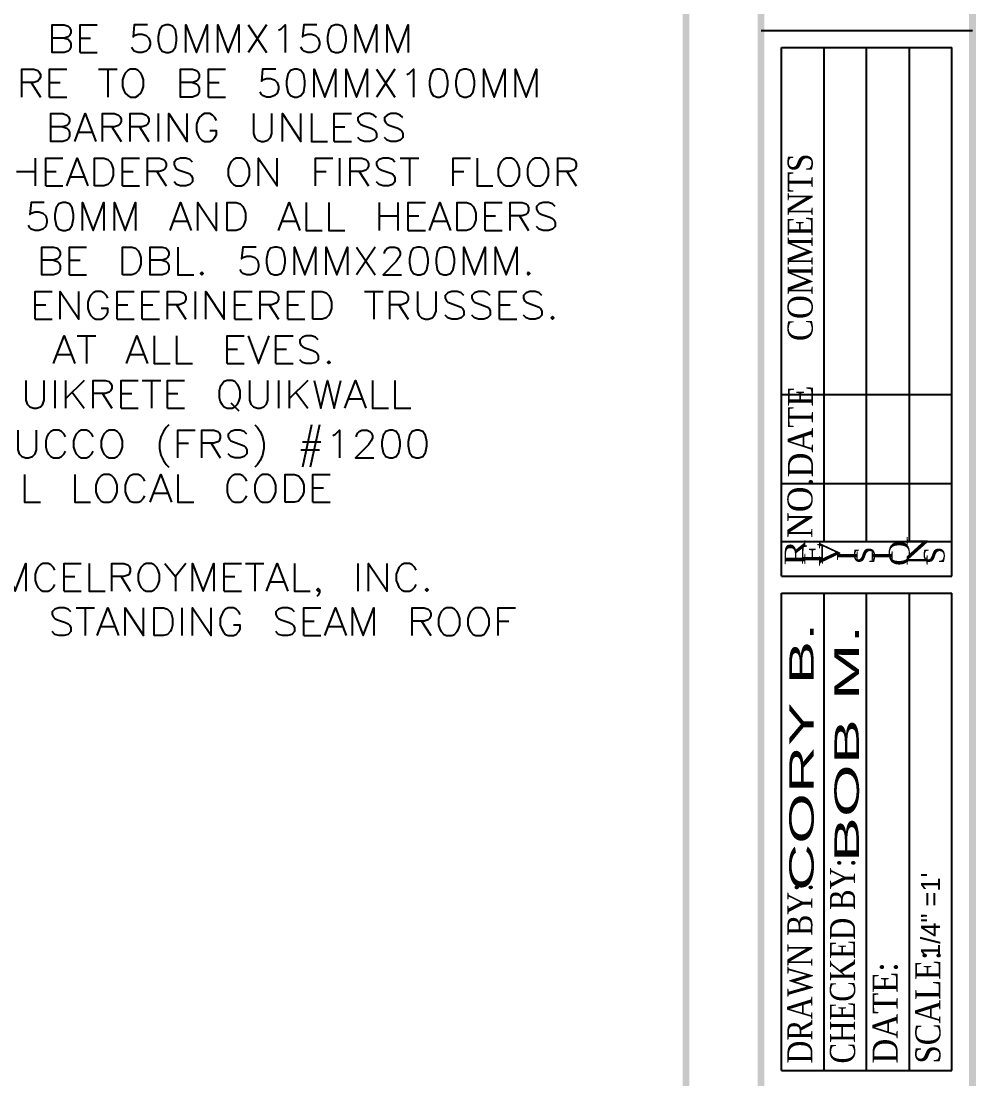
# Paper-space layout 'ISO A1' of a CAD drawing. Extents: x 0 to 817, y 0 to 553.
# Drawn here: x 644.8 to 816.6, y 186.2 to 376.6 of the extents above; entities that cross this region are included whole.
import ezdxf
from ezdxf.xclip import XClip

# ---------------------------------------------------------------- set-up
doc = ezdxf.new("R2010")
doc.units = 0
doc.header["$XCLIPFRAME"] = 0
doc.layers.add('BRDTITLE', color=7, linetype='Continuous')
doc.layers.add('Text', color=7, linetype='Continuous')
doc.styles.add('style1', font='', dxfattribs={"height": 0.238753})
doc.styles.add('style2', font='', dxfattribs={"height": 0.182502})
doc.styles.add('style4', font='', dxfattribs={"height": 3.730705})
doc.styles.get('style1').set_extended_font_data('CityBlueprint0000')
doc.styles.get('style2').set_extended_font_data('CityBlueprint0000')
doc.styles.get('style4').set_extended_font_data('Times New Roman')

# ---------------------------------------------------------------- blocks, each defined once
blk = doc.blocks.new('Viewport6')
at = {"linetype": 'Continuous', "lineweight": 25, "true_color": 0x000000}
for points in [[(763.84, 0), (763.84, 552), (765.06, 552), (765.06, 0)], [(777.34, 0), (777.34, 552), (778.57, 552), (778.57, 0)], [(816.61, 552), (816.61, 0), (815.38, 0), (815.38, 552)]]:
    blk.add_hatch(color=18, dxfattribs=at).paths.add_polyline_path(points)
at = {"color": 18, "linetype": 'Continuous', "lineweight": 25, "true_color": 0x000000}
for p, q in [((777.96, 374.94), (815.99, 374.94)), ((781.62, 276.72), (781.62, 371.87)), ((781.62, 371.87), (812.31, 371.87)), ((789.3, 282.92), (789.3, 371.87)), ((796.96, 282.92), (796.96, 371.87)), ((804.65, 282.92), (804.65, 371.87)), ((812.31, 276.72), (812.31, 371.87)), ((781.62, 309.42), (812.31, 309.42)), ((781.62, 293.36), (812.31, 293.36)), ((781.62, 282.92), (812.31, 282.92)), ((781.62, 276.72), (812.31, 276.72)), ((781.62, 187.75), (781.62, 273.65)), ((781.62, 273.65), (812.31, 273.65)), ((789.3, 187.75), (789.3, 273.65)), ((796.96, 187.75), (796.96, 273.65)), ((804.65, 187.75), (804.65, 273.65)), ((812.31, 187.75), (812.31, 273.65)), ((781.62, 187.75), (812.31, 187.75))]:
    blk.add_line(p, q, dxfattribs=at)
at = {"layer": 'Text', "color": 18, "linetype": 'Continuous', "lineweight": 25, "true_color": 0x000000}
for p, q in [((685.67, 375.93), (689.01, 370.93)), ((689.01, 375.93), (685.67, 370.93)), ((655.44, 373.56), (657.34, 373.56)), ((655.44, 370.93), (658.53, 370.93)), ((658.76, 367.95), (662.11, 367.95)), ((660.44, 367.95), (660.44, 362.93)), ((708.78, 367.95), (712.1, 362.93)), ((712.1, 367.95), (708.78, 362.93)), ((646.63, 365.56), (648.31, 362.93)), ((649.96, 365.56), (651.86, 365.56)), ((678.53, 365.56), (680.44, 365.56)), ((649.96, 362.93), (653.05, 362.93)), ((678.53, 362.93), (681.62, 362.93)), ((669.49, 359.95), (669.49, 354.93)), ((655.21, 356.6), (657.58, 356.6)), ((661.16, 357.56), (662.83, 354.93)), ((666.15, 357.56), (667.82, 354.93)), ((701.16, 357.56), (703.07, 357.56)), ((701.16, 354.93), (704.25, 354.93)), ((647.35, 351.95), (647.35, 346.93)), ((702.11, 351.95), (702.11, 346.93)), ((713.06, 351.95), (716.4, 351.95)), ((714.73, 351.95), (714.73, 346.93)), ((644.01, 349.56), (647.35, 349.56)), ((649.26, 349.56), (651.14, 349.56)), ((653.77, 348.6), (656.16, 348.6)), ((663.06, 349.56), (664.97, 349.56)), ((669.24, 349.56), (670.91, 346.93)), ((697.82, 349.56), (699.72, 349.56)), ((705.67, 349.56), (707.34, 346.93)), ((722.58, 349.56), (724.49, 349.56)), ((743.05, 349.56), (744.72, 346.93)), ((649.26, 346.93), (652.35, 346.93)), ((663.06, 346.93), (666.15, 346.93)), ((709.25, 343.95), (709.25, 338.93)), ((712.59, 343.95), (712.59, 338.93)), ((709.25, 341.55), (712.59, 341.55)), ((714.5, 341.55), (716.4, 341.55)), ((728.3, 341.55), (730.2, 341.55)), ((734.48, 341.55), (736.15, 338.93)), ((672.35, 340.6), (674.72, 340.6)), ((691.87, 340.6), (694.24, 340.6)), ((714.5, 338.93), (717.59, 338.93)), ((719, 340.6), (721.4, 340.6)), ((728.3, 338.93), (731.39, 338.93)), ((705.2, 335.94), (708.53, 330.95)), ((708.53, 335.94), (705.2, 330.95)), ((653.53, 333.55), (655.44, 333.55)), ((653.53, 330.95), (656.63, 330.95)), ((676.16, 327.94), (676.16, 322.95)), ((706.62, 327.94), (709.97, 327.94)), ((708.29, 327.94), (708.29, 322.95)), ((647.35, 325.55), (649.26, 325.55)), ((662.11, 325.55), (664.01, 325.55)), ((666.64, 325.55), (668.54, 325.55)), ((672.82, 325.55), (674.49, 322.95)), ((683.3, 325.55), (685.2, 325.55)), ((689.48, 325.55), (691.15, 322.95)), ((692.82, 325.55), (694.73, 325.55)), ((712.82, 325.55), (714.5, 322.95)), ((730.92, 325.55), (732.83, 325.55)), ((647.35, 322.95), (650.44, 322.95)), ((662.11, 322.95), (665.2, 322.95)), ((666.64, 322.95), (669.73, 322.95)), ((683.3, 322.95), (686.39, 322.95)), ((692.82, 322.95), (695.91, 322.95)), ((730.92, 322.95), (734.01, 322.95)), ((654.95, 319.94), (658.3, 319.94)), ((656.63, 319.94), (656.63, 314.95)), ((651.4, 316.6), (653.77, 316.6)), ((664.48, 316.6), (666.87, 316.6)), ((681.88, 317.55), (683.76, 317.55)), ((690.68, 317.55), (692.59, 317.55)), ((681.88, 314.95), (684.97, 314.95)), ((690.68, 314.95), (693.77, 314.95)), ((650.91, 311.94), (650.91, 306.95)), ((652.82, 311.94), (652.82, 306.95)), ((656.16, 311.94), (652.82, 308.6)), ((666.64, 311.94), (669.96, 311.94)), ((668.29, 311.94), (668.29, 306.95)), ((691.15, 311.94), (691.15, 306.95)), ((693.05, 311.94), (693.05, 306.95)), ((696.4, 311.94), (693.05, 308.6)), ((654, 309.8), (656.16, 306.95)), ((659.48, 309.55), (661.16, 306.95)), ((662.83, 309.55), (664.73, 309.55)), ((671.15, 309.55), (673.05, 309.55)), ((694.24, 309.8), (696.4, 306.95)), ((703.76, 308.6), (706.16, 308.6)), ((662.83, 306.95), (665.92, 306.95)), ((671.15, 306.95), (674.26, 306.95)), ((682.58, 307.9), (684.02, 306.46)), ((697.1, 303.94), (695.45, 296.32)), ((698.54, 303.94), (696.86, 296.32)), ((695.45, 300.85), (698.77, 300.85)), ((673.05, 300.62), (674.96, 300.62)), ((679.02, 300.62), (680.67, 297.99)), ((695.19, 299.41), (698.54, 299.41)), ((668.78, 291.66), (671.15, 291.66)), ((697.35, 292.62), (699.26, 292.62)), ((697.35, 289.99), (700.44, 289.99)), ((674.49, 278.98), (672.59, 276.61)), ((685.2, 278.98), (688.52, 278.98)), ((686.87, 278.98), (686.87, 273.99)), ((705.44, 278.98), (705.44, 273.99)), ((652.58, 276.61), (654.49, 276.61)), ((662.83, 276.61), (664.48, 273.99)), ((681.39, 276.61), (683.3, 276.61)), ((689.73, 275.66), (692.1, 275.66)), ((652.58, 273.99), (655.67, 273.99)), ((681.39, 273.99), (684.48, 273.99)), ((654.72, 270.98), (658.06, 270.98)), ((656.39, 270.98), (656.39, 265.99)), ((673.77, 270.98), (673.77, 265.99)), ((695.68, 268.61), (697.58, 268.61)), ((716.87, 268.61), (718.54, 265.99)), ((730.67, 268.61), (732.57, 268.61)), ((659.25, 267.66), (661.62, 267.66)), ((700.21, 267.66), (702.58, 267.66)), ((695.68, 265.99), (698.77, 265.99))]:
    blk.add_line(p, q, dxfattribs=at)
for points in [[(652.58, 373.56), (653.3, 373.33), (653.53, 373.07), (653.77, 372.61), (653.77, 371.89), (653.53, 371.42), (653.3, 371.19), (652.58, 370.93), (650.44, 370.93), (650.44, 375.93), (652.58, 375.93), (653.3, 375.7), (653.53, 375.46), (653.77, 374.98), (653.77, 374.51), (653.53, 374.02), (653.3, 373.79), (652.58, 373.56), (650.44, 373.56)], [(655.44, 370.93), (655.44, 375.93), (658.53, 375.93)], [(667.59, 375.93), (665.2, 375.93), (664.97, 373.79), (665.2, 374.02), (665.92, 374.28), (666.64, 374.28), (667.34, 374.02), (667.82, 373.56), (668.06, 372.84), (668.06, 372.37), (667.82, 371.65), (667.34, 371.19), (666.64, 370.93), (665.92, 370.93), (665.2, 371.19), (664.97, 371.42), (664.73, 371.89)], [(670.91, 375.93), (670.19, 375.7), (669.73, 374.98), (669.49, 373.79), (669.49, 373.07), (669.73, 371.89), (670.19, 371.19), (670.91, 370.93), (671.4, 370.93), (672.1, 371.19), (672.59, 371.89), (672.82, 373.07), (672.82, 373.79), (672.59, 374.98), (672.1, 375.7), (671.4, 375.93), (670.91, 375.93)], [(674.49, 370.93), (674.49, 375.93), (676.4, 370.93), (678.3, 375.93), (678.3, 370.93)], [(680.21, 370.93), (680.21, 375.93), (682.11, 370.93), (684.02, 375.93), (684.02, 370.93)], [(691.15, 374.98), (691.64, 375.23), (692.33, 375.93), (692.33, 370.93)], [(698.05, 375.93), (695.68, 375.93), (695.45, 373.79), (695.68, 374.02), (696.4, 374.28), (697.1, 374.28), (697.82, 374.02), (698.3, 373.56), (698.54, 372.84), (698.54, 372.37), (698.3, 371.65), (697.82, 371.19), (697.1, 370.93), (696.4, 370.93), (695.68, 371.19), (695.45, 371.42), (695.19, 371.89)], [(701.39, 375.93), (700.67, 375.7), (700.21, 374.98), (699.95, 373.79), (699.95, 373.07), (700.21, 371.89), (700.67, 371.19), (701.39, 370.93), (701.86, 370.93), (702.58, 371.19), (703.07, 371.89), (703.3, 373.07), (703.3, 373.79), (703.07, 374.98), (702.58, 375.7), (701.86, 375.93), (701.39, 375.93)], [(704.97, 370.93), (704.97, 375.93), (706.88, 370.93), (708.78, 375.93), (708.78, 370.93)], [(710.69, 370.93), (710.69, 375.93), (712.59, 370.93), (714.5, 375.93), (714.5, 370.93)], [(644.96, 362.93), (644.96, 367.95), (647.1, 367.95), (647.82, 367.7), (648.05, 367.46), (648.31, 367), (648.31, 366.51), (648.05, 366.04), (647.82, 365.79), (647.1, 365.56), (644.96, 365.56)], [(649.96, 362.93), (649.96, 367.95), (653.05, 367.95)], [(664.48, 367.95), (664.01, 367.7), (663.53, 367.23), (663.29, 366.74), (663.06, 366.04), (663.06, 364.84), (663.29, 364.14), (663.53, 363.65), (664.01, 363.19), (664.48, 362.93), (665.43, 362.93), (665.92, 363.19), (666.38, 363.65), (666.64, 364.14), (666.87, 364.84), (666.87, 366.04), (666.64, 366.74), (666.38, 367.23), (665.92, 367.7), (665.43, 367.95), (664.48, 367.95)], [(675.68, 365.56), (676.4, 365.33), (676.63, 365.09), (676.86, 364.61), (676.86, 363.89), (676.63, 363.42), (676.4, 363.19), (675.68, 362.93), (673.54, 362.93), (673.54, 367.95), (675.68, 367.95), (676.4, 367.7), (676.63, 367.46), (676.86, 367), (676.86, 366.51), (676.63, 366.04), (676.4, 365.79), (675.68, 365.56), (673.54, 365.56)], [(678.53, 362.93), (678.53, 367.95), (681.62, 367.95)], [(690.68, 367.95), (688.29, 367.95), (688.06, 365.79), (688.29, 366.04), (689.01, 366.28), (689.73, 366.28), (690.43, 366.04), (690.92, 365.56), (691.15, 364.84), (691.15, 364.37), (690.92, 363.65), (690.43, 363.19), (689.73, 362.93), (689.01, 362.93), (688.29, 363.19), (688.06, 363.42), (687.83, 363.89)], [(694.01, 367.95), (693.29, 367.7), (692.82, 367), (692.59, 365.79), (692.59, 365.09), (692.82, 363.89), (693.29, 363.19), (694.01, 362.93), (694.49, 362.93), (695.19, 363.19), (695.68, 363.89), (695.91, 365.09), (695.91, 365.79), (695.68, 367), (695.19, 367.7), (694.49, 367.95), (694.01, 367.95)], [(697.58, 362.93), (697.58, 367.95), (699.49, 362.93), (701.39, 367.95), (701.39, 362.93)], [(703.3, 362.93), (703.3, 367.95), (705.2, 362.93), (707.11, 367.95), (707.11, 362.93)], [(714.24, 367), (714.73, 367.23), (715.45, 367.95), (715.45, 362.93)], [(719.72, 367.95), (719, 367.7), (718.54, 367), (718.29, 365.79), (718.29, 365.09), (718.54, 363.89), (719, 363.19), (719.72, 362.93), (720.19, 362.93), (720.91, 363.19), (721.4, 363.89), (721.63, 365.09), (721.63, 365.79), (721.4, 367), (720.91, 367.7), (720.19, 367.95), (719.72, 367.95)], [(724.49, 367.95), (723.77, 367.7), (723.3, 367), (723.05, 365.79), (723.05, 365.09), (723.3, 363.89), (723.77, 363.19), (724.49, 362.93), (724.95, 362.93), (725.67, 363.19), (726.16, 363.89), (726.39, 365.09), (726.39, 365.79), (726.16, 367), (725.67, 367.7), (724.95, 367.95), (724.49, 367.95)], [(728.06, 362.93), (728.06, 367.95), (729.97, 362.93), (731.87, 367.95), (731.87, 362.93)], [(733.78, 362.93), (733.78, 367.95), (735.68, 362.93), (737.59, 367.95), (737.59, 362.93)], [(652.35, 357.56), (653.05, 357.32), (653.3, 357.09), (653.53, 356.6), (653.53, 355.88), (653.3, 355.42), (653.05, 355.19), (652.35, 354.93), (650.19, 354.93), (650.19, 359.95), (652.35, 359.95), (653.05, 359.69), (653.3, 359.46), (653.53, 359), (653.53, 358.51), (653.3, 358.04), (653.05, 357.79), (652.35, 357.56), (650.19, 357.56)], [(654.49, 354.93), (656.39, 359.95), (658.3, 354.93)], [(659.48, 354.93), (659.48, 359.95), (661.62, 359.95), (662.34, 359.69), (662.57, 359.46), (662.83, 359), (662.83, 358.51), (662.57, 358.04), (662.34, 357.79), (661.62, 357.56), (659.48, 357.56)], [(664.48, 354.93), (664.48, 359.95), (666.64, 359.95), (667.34, 359.69), (667.59, 359.46), (667.82, 359), (667.82, 358.51), (667.59, 358.04), (667.34, 357.79), (666.64, 357.56), (664.48, 357.56)], [(671.4, 354.93), (671.4, 359.95), (674.72, 354.93), (674.72, 359.95)], [(679.97, 358.74), (679.72, 359.23), (679.25, 359.69), (678.77, 359.95), (677.81, 359.95), (677.35, 359.69), (676.86, 359.23), (676.63, 358.74), (676.4, 358.04), (676.4, 356.84), (676.63, 356.14), (676.86, 355.65), (677.35, 355.19), (677.81, 354.93), (678.77, 354.93), (679.25, 355.19), (679.72, 355.65), (679.97, 356.14), (679.97, 356.84), (678.77, 356.84)], [(686.62, 359.95), (686.62, 356.37), (686.87, 355.65), (687.34, 355.19), (688.06, 354.93), (688.52, 354.93), (689.24, 355.19), (689.73, 355.65), (689.96, 356.37), (689.96, 359.95)], [(691.87, 354.93), (691.87, 359.95), (695.19, 354.93), (695.19, 359.95)], [(697.1, 359.95), (697.1, 354.93), (699.95, 354.93)], [(701.16, 354.93), (701.16, 359.95), (704.25, 359.95)], [(708.78, 359.23), (708.29, 359.69), (707.57, 359.95), (706.62, 359.95), (705.92, 359.69), (705.44, 359.23), (705.44, 358.74), (705.67, 358.28), (705.92, 358.04), (706.39, 357.79), (707.83, 357.32), (708.29, 357.09), (708.53, 356.84), (708.78, 356.37), (708.78, 355.65), (708.29, 355.19), (707.57, 354.93), (706.62, 354.93), (705.92, 355.19), (705.44, 355.65)], [(713.54, 359.23), (713.06, 359.69), (712.34, 359.95), (711.38, 359.95), (710.69, 359.69), (710.2, 359.23), (710.2, 358.74), (710.43, 358.28), (710.69, 358.04), (711.15, 357.79), (712.59, 357.32), (713.06, 357.09), (713.29, 356.84), (713.54, 356.37), (713.54, 355.65), (713.06, 355.19), (712.34, 354.93), (711.38, 354.93), (710.69, 355.19), (710.2, 355.65)], [(649.26, 346.93), (649.26, 351.95), (652.35, 351.95)], [(653.05, 346.93), (654.95, 351.95), (656.86, 346.93)], [(658.06, 346.93), (658.06, 351.95), (659.72, 351.95), (660.44, 351.69), (660.92, 351.23), (661.16, 350.74), (661.39, 350.04), (661.39, 348.84), (661.16, 348.14), (660.92, 347.65), (660.44, 347.18), (659.72, 346.93), (658.06, 346.93)], [(663.06, 346.93), (663.06, 351.95), (666.15, 351.95)], [(667.59, 346.93), (667.59, 351.95), (669.73, 351.95), (670.45, 351.69), (670.68, 351.46), (670.91, 350.99), (670.91, 350.51), (670.68, 350.04), (670.45, 349.79), (669.73, 349.56), (667.59, 349.56)], [(675.68, 351.23), (675.21, 351.69), (674.49, 351.95), (673.54, 351.95), (672.82, 351.69), (672.35, 351.23), (672.35, 350.74), (672.59, 350.28), (672.82, 350.04), (673.3, 349.79), (674.72, 349.32), (675.21, 349.09), (675.44, 348.84), (675.68, 348.37), (675.68, 347.65), (675.21, 347.18), (674.49, 346.93), (673.54, 346.93), (672.82, 347.18), (672.35, 347.65)], [(683.53, 351.95), (683.06, 351.69), (682.58, 351.23), (682.34, 350.74), (682.11, 350.04), (682.11, 348.84), (682.34, 348.14), (682.58, 347.65), (683.06, 347.18), (683.53, 346.93), (684.48, 346.93), (684.97, 347.18), (685.43, 347.65), (685.67, 348.14), (685.92, 348.84), (685.92, 350.04), (685.67, 350.74), (685.43, 351.23), (684.97, 351.69), (684.48, 351.95), (683.53, 351.95)], [(687.57, 346.93), (687.57, 351.95), (690.92, 346.93), (690.92, 351.95)], [(697.82, 346.93), (697.82, 351.95), (700.91, 351.95)], [(704.02, 346.93), (704.02, 351.95), (706.16, 351.95), (706.88, 351.69), (707.11, 351.46), (707.34, 350.99), (707.34, 350.51), (707.11, 350.04), (706.88, 349.79), (706.16, 349.56), (704.02, 349.56)], [(712.1, 351.23), (711.64, 351.69), (710.92, 351.95), (709.97, 351.95), (709.25, 351.69), (708.78, 351.23), (708.78, 350.74), (709.01, 350.28), (709.25, 350.04), (709.73, 349.79), (711.15, 349.32), (711.64, 349.09), (711.87, 348.84), (712.1, 348.37), (712.1, 347.65), (711.64, 347.18), (710.92, 346.93), (709.97, 346.93), (709.25, 347.18), (708.78, 347.65)], [(722.58, 346.93), (722.58, 351.95), (725.67, 351.95)], [(726.86, 351.95), (726.86, 346.93), (729.72, 346.93)], [(732.11, 351.95), (731.62, 351.69), (731.15, 351.23), (730.92, 350.74), (730.67, 350.04), (730.67, 348.84), (730.92, 348.14), (731.15, 347.65), (731.62, 347.18), (732.11, 346.93), (733.06, 346.93), (733.53, 347.18), (734.01, 347.65), (734.25, 348.14), (734.48, 348.84), (734.48, 350.04), (734.25, 350.74), (734.01, 351.23), (733.53, 351.69), (733.06, 351.95), (732.11, 351.95)], [(737.34, 351.95), (736.87, 351.69), (736.38, 351.23), (736.15, 350.74), (735.92, 350.04), (735.92, 348.84), (736.15, 348.14), (736.38, 347.65), (736.87, 347.18), (737.34, 346.93), (738.29, 346.93), (738.77, 347.18), (739.24, 347.65), (739.49, 348.14), (739.73, 348.84), (739.73, 350.04), (739.49, 350.74), (739.24, 351.23), (738.77, 351.69), (738.29, 351.95), (737.34, 351.95)], [(741.4, 346.93), (741.4, 351.95), (743.54, 351.95), (744.26, 351.69), (744.49, 351.46), (744.72, 350.99), (744.72, 350.51), (744.49, 350.04), (744.26, 349.79), (743.54, 349.56), (741.4, 349.56)], [(649.01, 343.95), (646.63, 343.95), (646.4, 341.79), (646.63, 342.04), (647.35, 342.27), (648.05, 342.27), (648.77, 342.04), (649.26, 341.55), (649.49, 340.83), (649.49, 340.37), (649.26, 339.65), (648.77, 339.18), (648.05, 338.93), (647.35, 338.93), (646.63, 339.18), (646.4, 339.42), (646.15, 339.88)], [(652.35, 343.95), (651.63, 343.69), (651.14, 342.99), (650.91, 341.79), (650.91, 341.09), (651.14, 339.88), (651.63, 339.18), (652.35, 338.93), (652.82, 338.93), (653.53, 339.18), (654, 339.88), (654.25, 341.09), (654.25, 341.79), (654, 342.99), (653.53, 343.69), (652.82, 343.95), (652.35, 343.95)], [(655.91, 338.93), (655.91, 343.95), (657.81, 338.93), (659.72, 343.95), (659.72, 338.93)], [(661.62, 338.93), (661.62, 343.95), (663.53, 338.93), (665.43, 343.95), (665.43, 338.93)], [(671.63, 338.93), (673.54, 343.95), (675.44, 338.93)], [(676.63, 338.93), (676.63, 343.95), (679.97, 338.93), (679.97, 343.95)], [(681.88, 338.93), (681.88, 343.95), (683.53, 343.95), (684.25, 343.69), (684.71, 343.23), (684.97, 342.74), (685.2, 342.04), (685.2, 340.83), (684.97, 340.14), (684.71, 339.65), (684.25, 339.18), (683.53, 338.93), (681.88, 338.93)], [(691.15, 338.93), (693.05, 343.95), (694.96, 338.93)], [(696.14, 343.95), (696.14, 338.93), (699, 338.93)], [(700.21, 343.95), (700.21, 338.93), (703.07, 338.93)], [(714.5, 338.93), (714.5, 343.95), (717.59, 343.95)], [(718.29, 338.93), (720.19, 343.95), (722.1, 338.93)], [(723.3, 338.93), (723.3, 343.95), (724.95, 343.95), (725.67, 343.69), (726.16, 343.23), (726.39, 342.74), (726.62, 342.04), (726.62, 340.83), (726.39, 340.14), (726.16, 339.65), (725.67, 339.18), (724.95, 338.93), (723.3, 338.93)], [(728.3, 338.93), (728.3, 343.95), (731.39, 343.95)], [(732.83, 338.93), (732.83, 343.95), (734.96, 343.95), (735.68, 343.69), (735.92, 343.46), (736.15, 342.99), (736.15, 342.51), (735.92, 342.04), (735.68, 341.79), (734.96, 341.55), (732.83, 341.55)], [(740.91, 343.23), (740.45, 343.69), (739.73, 343.95), (738.77, 343.95), (738.06, 343.69), (737.59, 343.23), (737.59, 342.74), (737.82, 342.27), (738.06, 342.04), (738.54, 341.79), (739.96, 341.32), (740.45, 341.09), (740.68, 340.83), (740.91, 340.37), (740.91, 339.65), (740.45, 339.18), (739.73, 338.93), (738.77, 338.93), (738.06, 339.18), (737.59, 339.65)], [(650.68, 333.55), (651.4, 333.32), (651.63, 333.09), (651.86, 332.6), (651.86, 331.9), (651.63, 331.42), (651.4, 331.18), (650.68, 330.95), (648.54, 330.95), (648.54, 335.94), (650.68, 335.94), (651.4, 335.71), (651.63, 335.46), (651.86, 334.99), (651.86, 334.51), (651.63, 334.04), (651.4, 333.81), (650.68, 333.55), (648.54, 333.55)], [(653.53, 330.95), (653.53, 335.94), (656.63, 335.94)], [(663.06, 330.95), (663.06, 335.94), (664.73, 335.94), (665.43, 335.71), (665.92, 335.23), (666.15, 334.76), (666.38, 334.04), (666.38, 332.85), (666.15, 332.13), (665.92, 331.65), (665.43, 331.18), (664.73, 330.95), (663.06, 330.95)], [(670.19, 333.55), (670.91, 333.32), (671.15, 333.09), (671.4, 332.6), (671.4, 331.9), (671.15, 331.42), (670.91, 331.18), (670.19, 330.95), (668.06, 330.95), (668.06, 335.94), (670.19, 335.94), (670.91, 335.71), (671.15, 335.46), (671.4, 334.99), (671.4, 334.51), (671.15, 334.04), (670.91, 333.81), (670.19, 333.55), (668.06, 333.55)], [(673.05, 335.94), (673.05, 330.95), (675.91, 330.95)], [(687.11, 335.94), (684.71, 335.94), (684.48, 333.81), (684.71, 334.04), (685.43, 334.27), (686.15, 334.27), (686.87, 334.04), (687.34, 333.55), (687.57, 332.85), (687.57, 332.37), (687.34, 331.65), (686.87, 331.18), (686.15, 330.95), (685.43, 330.95), (684.71, 331.18), (684.48, 331.42), (684.25, 331.9)], [(690.43, 335.94), (689.73, 335.71), (689.24, 334.99), (689.01, 333.81), (689.01, 333.09), (689.24, 331.9), (689.73, 331.18), (690.43, 330.95), (690.92, 330.95), (691.64, 331.18), (692.1, 331.9), (692.33, 333.09), (692.33, 333.81), (692.1, 334.99), (691.64, 335.71), (690.92, 335.94), (690.43, 335.94)], [(694.01, 330.95), (694.01, 335.94), (695.91, 330.95), (697.82, 335.94), (697.82, 330.95)], [(699.72, 330.95), (699.72, 335.94), (701.63, 330.95), (703.53, 335.94), (703.53, 330.95)], [(710.2, 334.76), (710.2, 334.99), (710.43, 335.46), (710.69, 335.71), (711.15, 335.94), (712.1, 335.94), (712.59, 335.71), (712.82, 335.46), (713.06, 334.99), (713.06, 334.51), (712.82, 334.04), (712.34, 333.32), (709.97, 330.95), (713.29, 330.95)], [(716.15, 335.94), (715.45, 335.71), (714.96, 334.99), (714.73, 333.81), (714.73, 333.09), (714.96, 331.9), (715.45, 331.18), (716.15, 330.95), (716.63, 330.95), (717.35, 331.18), (717.82, 331.9), (718.05, 333.09), (718.05, 333.81), (717.82, 334.99), (717.35, 335.71), (716.63, 335.94), (716.15, 335.94)], [(720.91, 335.94), (720.19, 335.71), (719.72, 334.99), (719.49, 333.81), (719.49, 333.09), (719.72, 331.9), (720.19, 331.18), (720.91, 330.95), (721.4, 330.95), (722.1, 331.18), (722.58, 331.9), (722.81, 333.09), (722.81, 333.81), (722.58, 334.99), (722.1, 335.71), (721.4, 335.94), (720.91, 335.94)], [(724.49, 330.95), (724.49, 335.94), (726.39, 330.95), (728.3, 335.94), (728.3, 330.95)], [(730.2, 330.95), (730.2, 335.94), (732.11, 330.95), (734.01, 335.94), (734.01, 330.95)], [(677.35, 331.42), (677.12, 331.18), (677.35, 330.95), (677.58, 331.18), (677.35, 331.42)], [(736.15, 331.42), (735.92, 331.18), (736.15, 330.95), (736.38, 331.18), (736.15, 331.42)], [(647.35, 322.95), (647.35, 327.94), (650.44, 327.94)], [(651.86, 322.95), (651.86, 327.94), (655.21, 322.95), (655.21, 327.94)], [(660.44, 326.76), (660.2, 327.22), (659.72, 327.71), (659.25, 327.94), (658.3, 327.94), (657.81, 327.71), (657.34, 327.22), (657.11, 326.76), (656.86, 326.04), (656.86, 324.85), (657.11, 324.13), (657.34, 323.65), (657.81, 323.18), (658.3, 322.95), (659.25, 322.95), (659.72, 323.18), (660.2, 323.65), (660.44, 324.13), (660.44, 324.85), (659.25, 324.85)], [(662.11, 322.95), (662.11, 327.94), (665.2, 327.94)], [(666.64, 322.95), (666.64, 327.94), (669.73, 327.94)], [(671.15, 322.95), (671.15, 327.94), (673.3, 327.94), (674, 327.71), (674.26, 327.46), (674.49, 326.99), (674.49, 326.5), (674.26, 326.04), (674, 325.81), (673.3, 325.55), (671.15, 325.55)], [(678.07, 322.95), (678.07, 327.94), (681.39, 322.95), (681.39, 327.94)], [(683.3, 322.95), (683.3, 327.94), (686.39, 327.94)], [(687.83, 322.95), (687.83, 327.94), (689.96, 327.94), (690.68, 327.71), (690.92, 327.46), (691.15, 326.99), (691.15, 326.5), (690.92, 326.04), (690.68, 325.81), (689.96, 325.55), (687.83, 325.55)], [(692.82, 322.95), (692.82, 327.94), (695.91, 327.94)], [(697.35, 322.95), (697.35, 327.94), (699, 327.94), (699.72, 327.71), (700.21, 327.22), (700.44, 326.76), (700.67, 326.04), (700.67, 324.85), (700.44, 324.13), (700.21, 323.65), (699.72, 323.18), (699, 322.95), (697.35, 322.95)], [(711.15, 322.95), (711.15, 327.94), (713.29, 327.94), (714.01, 327.71), (714.24, 327.46), (714.5, 326.99), (714.5, 326.5), (714.24, 326.04), (714.01, 325.81), (713.29, 325.55), (711.15, 325.55)], [(716.15, 327.94), (716.15, 324.37), (716.4, 323.65), (716.87, 323.18), (717.59, 322.95), (718.05, 322.95), (718.77, 323.18), (719.24, 323.65), (719.49, 324.37), (719.49, 327.94)], [(724.49, 327.22), (724, 327.71), (723.3, 327.94), (722.35, 327.94), (721.63, 327.71), (721.14, 327.22), (721.14, 326.76), (721.4, 326.27), (721.63, 326.04), (722.1, 325.81), (723.53, 325.32), (724, 325.09), (724.25, 324.85), (724.49, 324.37), (724.49, 323.65), (724, 323.18), (723.3, 322.95), (722.35, 322.95), (721.63, 323.18), (721.14, 323.65)], [(729.25, 327.22), (728.76, 327.71), (728.06, 327.94), (727.11, 327.94), (726.39, 327.71), (725.91, 327.22), (725.91, 326.76), (726.16, 326.27), (726.39, 326.04), (726.86, 325.81), (728.3, 325.32), (728.76, 325.09), (729.02, 324.85), (729.25, 324.37), (729.25, 323.65), (728.76, 323.18), (728.06, 322.95), (727.11, 322.95), (726.39, 323.18), (725.91, 323.65)], [(730.92, 322.95), (730.92, 327.94), (734.01, 327.94)], [(738.54, 327.22), (738.06, 327.71), (737.34, 327.94), (736.38, 327.94), (735.68, 327.71), (735.2, 327.22), (735.2, 326.76), (735.43, 326.27), (735.68, 326.04), (736.15, 325.81), (737.59, 325.32), (738.06, 325.09), (738.29, 324.85), (738.54, 324.37), (738.54, 323.65), (738.06, 323.18), (737.34, 322.95), (736.38, 322.95), (735.68, 323.18), (735.2, 323.65)], [(740.45, 323.41), (740.19, 323.18), (740.45, 322.95), (740.68, 323.18), (740.45, 323.41)], [(650.68, 314.95), (652.58, 319.94), (654.49, 314.95)], [(663.78, 314.95), (665.68, 319.94), (667.59, 314.95)], [(668.78, 319.94), (668.78, 314.95), (671.63, 314.95)], [(672.82, 319.94), (672.82, 314.95), (675.68, 314.95)], [(681.88, 314.95), (681.88, 319.94), (684.97, 319.94)], [(685.67, 319.94), (687.57, 314.95), (689.48, 319.94)], [(690.68, 314.95), (690.68, 319.94), (693.77, 319.94)], [(698.3, 319.22), (697.82, 319.71), (697.1, 319.94), (696.14, 319.94), (695.45, 319.71), (694.96, 319.22), (694.96, 318.76), (695.19, 318.27), (695.45, 318.04), (695.91, 317.8), (697.35, 317.32), (697.82, 317.08), (698.05, 316.85), (698.3, 316.37), (698.3, 315.65), (697.82, 315.18), (697.1, 314.95), (696.14, 314.95), (695.45, 315.18), (694.96, 315.65)], [(700.21, 315.41), (699.95, 315.18), (700.21, 314.95), (700.44, 315.18), (700.21, 315.41)], [(645.68, 311.94), (645.68, 308.36), (645.91, 307.64), (646.4, 307.18), (647.1, 306.95), (647.59, 306.95), (648.31, 307.18), (648.77, 307.64), (649.01, 308.36), (649.01, 311.94)], [(657.81, 306.95), (657.81, 311.94), (659.97, 311.94), (660.67, 311.71), (660.92, 311.45), (661.16, 310.99), (661.16, 310.5), (660.92, 310.04), (660.67, 309.8), (659.97, 309.55), (657.81, 309.55)], [(662.83, 306.95), (662.83, 311.94), (665.92, 311.94)], [(671.15, 306.95), (671.15, 311.94), (674.26, 311.94)], [(681.88, 311.94), (681.39, 311.71), (680.93, 311.22), (680.67, 310.76), (680.44, 310.04), (680.44, 308.85), (680.67, 308.13), (680.93, 307.64), (681.39, 307.18), (681.88, 306.95), (682.83, 306.95), (683.3, 307.18), (683.76, 307.64), (684.02, 308.13), (684.25, 308.85), (684.25, 310.04), (684.02, 310.76), (683.76, 311.22), (683.3, 311.71), (682.83, 311.94), (681.88, 311.94)], [(685.92, 311.94), (685.92, 308.36), (686.15, 307.64), (686.62, 307.18), (687.34, 306.95), (687.83, 306.95), (688.52, 307.18), (689.01, 307.64), (689.24, 308.36), (689.24, 311.94)], [(697.58, 311.94), (698.77, 306.95), (699.95, 311.94), (701.16, 306.95), (702.35, 311.94)], [(703.07, 306.95), (704.97, 311.94), (706.88, 306.95)], [(708.06, 311.94), (708.06, 306.95), (710.92, 306.95)], [(712.1, 311.94), (712.1, 306.95), (714.96, 306.95)], [(644.24, 302.99), (644.24, 299.41), (644.5, 298.71), (644.96, 298.22), (645.68, 297.99), (646.15, 297.99), (646.87, 298.22), (647.35, 298.71), (647.59, 299.41), (647.59, 302.99)], [(652.82, 301.8), (652.58, 302.27), (652.1, 302.75), (651.63, 302.99), (650.68, 302.99), (650.19, 302.75), (649.72, 302.27), (649.49, 301.8), (649.26, 301.08), (649.26, 299.9), (649.49, 299.18), (649.72, 298.71), (650.19, 298.22), (650.68, 297.99), (651.63, 297.99), (652.1, 298.22), (652.58, 298.71), (652.82, 299.18)], [(657.81, 301.8), (657.58, 302.27), (657.11, 302.75), (656.63, 302.99), (655.67, 302.99), (655.21, 302.75), (654.72, 302.27), (654.49, 301.8), (654.25, 301.08), (654.25, 299.9), (654.49, 299.18), (654.72, 298.71), (655.21, 298.22), (655.67, 297.99), (656.63, 297.99), (657.11, 298.22), (657.58, 298.71), (657.81, 299.18)], [(660.67, 302.99), (660.2, 302.75), (659.72, 302.27), (659.48, 301.8), (659.25, 301.08), (659.25, 299.9), (659.48, 299.18), (659.72, 298.71), (660.2, 298.22), (660.67, 297.99), (661.62, 297.99), (662.11, 298.22), (662.57, 298.71), (662.83, 299.18), (663.06, 299.9), (663.06, 301.08), (662.83, 301.8), (662.57, 302.27), (662.11, 302.75), (661.62, 302.99), (660.67, 302.99)], [(671.4, 303.94), (670.91, 303.47), (670.45, 302.75), (669.96, 301.8), (669.73, 300.62), (669.73, 299.66), (669.96, 298.46), (670.45, 297.51), (670.91, 296.81), (671.4, 296.32)], [(673.05, 297.99), (673.05, 302.99), (676.16, 302.99)], [(677.35, 297.99), (677.35, 302.99), (679.49, 302.99), (680.21, 302.75), (680.44, 302.52), (680.67, 302.04), (680.67, 301.57), (680.44, 301.08), (680.21, 300.85), (679.49, 300.62), (677.35, 300.62)], [(685.43, 302.27), (684.97, 302.75), (684.25, 302.99), (683.3, 302.99), (682.58, 302.75), (682.11, 302.27), (682.11, 301.8), (682.34, 301.32), (682.58, 301.08), (683.06, 300.85), (684.48, 300.36), (684.97, 300.13), (685.2, 299.9), (685.43, 299.41), (685.43, 298.71), (684.97, 298.22), (684.25, 297.99), (683.3, 297.99), (682.58, 298.22), (682.11, 298.71)], [(686.87, 303.94), (687.34, 303.47), (687.83, 302.75), (688.29, 301.8), (688.52, 300.62), (688.52, 299.66), (688.29, 298.46), (687.83, 297.51), (687.34, 296.81), (686.87, 296.32)], [(700.91, 302.04), (701.39, 302.27), (702.11, 302.99), (702.11, 297.99)], [(705.2, 301.8), (705.2, 302.04), (705.44, 302.52), (705.67, 302.75), (706.16, 302.99), (707.11, 302.99), (707.57, 302.75), (707.83, 302.52), (708.06, 302.04), (708.06, 301.57), (707.83, 301.08), (707.34, 300.36), (704.97, 297.99), (708.29, 297.99)], [(711.15, 302.99), (710.43, 302.75), (709.97, 302.04), (709.73, 300.85), (709.73, 300.13), (709.97, 298.94), (710.43, 298.22), (711.15, 297.99), (711.64, 297.99), (712.34, 298.22), (712.82, 298.94), (713.06, 300.13), (713.06, 300.85), (712.82, 302.04), (712.34, 302.75), (711.64, 302.99), (711.15, 302.99)], [(715.91, 302.99), (715.19, 302.75), (714.73, 302.04), (714.5, 300.85), (714.5, 300.13), (714.73, 298.94), (715.19, 298.22), (715.91, 297.99), (716.4, 297.99), (717.1, 298.22), (717.59, 298.94), (717.82, 300.13), (717.82, 300.85), (717.59, 302.04), (717.1, 302.75), (716.4, 302.99), (715.91, 302.99)], [(645.45, 294.99), (645.45, 289.99), (648.31, 289.99)], [(654.49, 294.99), (654.49, 289.99), (657.34, 289.99)], [(659.72, 294.99), (659.25, 294.75), (658.76, 294.27), (658.53, 293.8), (658.3, 293.08), (658.3, 291.9), (658.53, 291.18), (658.76, 290.71), (659.25, 290.22), (659.72, 289.99), (660.67, 289.99), (661.16, 290.22), (661.62, 290.71), (661.87, 291.18), (662.11, 291.9), (662.11, 293.08), (661.87, 293.8), (661.62, 294.27), (661.16, 294.75), (660.67, 294.99), (659.72, 294.99)], [(667.1, 293.8), (666.87, 294.27), (666.38, 294.75), (665.92, 294.99), (664.97, 294.99), (664.48, 294.75), (664.01, 294.27), (663.78, 293.8), (663.53, 293.08), (663.53, 291.9), (663.78, 291.18), (664.01, 290.71), (664.48, 290.22), (664.97, 289.99), (665.92, 289.99), (666.38, 290.22), (666.87, 290.71), (667.1, 291.18)], [(668.06, 289.99), (669.96, 294.99), (671.87, 289.99)], [(673.05, 294.99), (673.05, 289.99), (675.91, 289.99)], [(685.43, 293.8), (685.2, 294.27), (684.71, 294.75), (684.25, 294.99), (683.3, 294.99), (682.83, 294.75), (682.34, 294.27), (682.11, 293.8), (681.88, 293.08), (681.88, 291.9), (682.11, 291.18), (682.34, 290.71), (682.83, 290.22), (683.3, 289.99), (684.25, 289.99), (684.71, 290.22), (685.2, 290.71), (685.43, 291.18)], [(688.29, 294.99), (687.83, 294.75), (687.34, 294.27), (687.11, 293.8), (686.87, 293.08), (686.87, 291.9), (687.11, 291.18), (687.34, 290.71), (687.83, 290.22), (688.29, 289.99), (689.24, 289.99), (689.73, 290.22), (690.2, 290.71), (690.43, 291.18), (690.68, 291.9), (690.68, 293.08), (690.43, 293.8), (690.2, 294.27), (689.73, 294.75), (689.24, 294.99), (688.29, 294.99)], [(692.33, 289.99), (692.33, 294.99), (694.01, 294.99), (694.73, 294.75), (695.19, 294.27), (695.45, 293.8), (695.68, 293.08), (695.68, 291.9), (695.45, 291.18), (695.19, 290.71), (694.73, 290.22), (694.01, 289.99), (692.33, 289.99)], [(697.35, 289.99), (697.35, 294.99), (700.44, 294.99)], [(641.87, 273.99), (641.87, 278.98), (643.78, 273.99), (645.68, 278.98), (645.68, 273.99)], [(650.91, 277.8), (650.68, 278.26), (650.19, 278.75), (649.72, 278.98), (648.77, 278.98), (648.31, 278.75), (647.82, 278.26), (647.59, 277.8), (647.35, 277.08), (647.35, 275.89), (647.59, 275.17), (647.82, 274.71), (648.31, 274.22), (648.77, 273.99), (649.72, 273.99), (650.19, 274.22), (650.68, 274.71), (650.91, 275.17)], [(652.58, 273.99), (652.58, 278.98), (655.67, 278.98)], [(657.11, 278.98), (657.11, 273.99), (659.97, 273.99)], [(661.16, 273.99), (661.16, 278.98), (663.29, 278.98), (664.01, 278.75), (664.25, 278.52), (664.48, 278.03), (664.48, 277.57), (664.25, 277.08), (664.01, 276.85), (663.29, 276.61), (661.16, 276.61)], [(667.34, 278.98), (666.87, 278.75), (666.38, 278.26), (666.15, 277.8), (665.92, 277.08), (665.92, 275.89), (666.15, 275.17), (666.38, 274.71), (666.87, 274.22), (667.34, 273.99), (668.29, 273.99), (668.78, 274.22), (669.24, 274.71), (669.49, 275.17), (669.73, 275.89), (669.73, 277.08), (669.49, 277.8), (669.24, 278.26), (668.78, 278.75), (668.29, 278.98), (667.34, 278.98)], [(670.68, 278.98), (672.59, 276.61), (672.59, 273.99)], [(675.68, 273.99), (675.68, 278.98), (677.58, 273.99), (679.49, 278.98), (679.49, 273.99)], [(681.39, 273.99), (681.39, 278.98), (684.48, 278.98)], [(689.01, 273.99), (690.92, 278.98), (692.82, 273.99)], [(694.01, 278.98), (694.01, 273.99), (696.86, 273.99)], [(707.34, 273.99), (707.34, 278.98), (710.69, 273.99), (710.69, 278.98)], [(715.91, 277.8), (715.68, 278.26), (715.19, 278.75), (714.73, 278.98), (713.78, 278.98), (713.29, 278.75), (712.82, 278.26), (712.59, 277.8), (712.34, 277.08), (712.34, 275.89), (712.59, 275.17), (712.82, 274.71), (713.29, 274.22), (713.78, 273.99), (714.73, 273.99), (715.19, 274.22), (715.68, 274.71), (715.91, 275.17)], [(698.54, 274.22), (698.3, 273.99), (698.05, 274.22), (698.3, 274.45), (698.54, 274.22), (698.54, 273.76), (698.3, 273.27), (698.05, 273.04)], [(717.82, 274.45), (717.59, 274.22), (717.82, 273.99), (718.05, 274.22), (717.82, 274.45)], [(653.77, 270.28), (653.3, 270.75), (652.58, 270.98), (651.63, 270.98), (650.91, 270.75), (650.44, 270.28), (650.44, 269.8), (650.68, 269.33), (650.91, 269.08), (651.4, 268.84), (652.82, 268.38), (653.3, 268.13), (653.53, 267.89), (653.77, 267.43), (653.77, 266.71), (653.3, 266.22), (652.58, 265.99), (651.63, 265.99), (650.91, 266.22), (650.44, 266.71)], [(658.53, 265.99), (660.44, 270.98), (662.34, 265.99)], [(663.53, 265.99), (663.53, 270.98), (666.87, 265.99), (666.87, 270.98)], [(668.78, 265.99), (668.78, 270.98), (670.45, 270.98), (671.15, 270.75), (671.63, 270.28), (671.87, 269.8), (672.1, 269.08), (672.1, 267.89), (671.87, 267.17), (671.63, 266.71), (671.15, 266.22), (670.45, 265.99), (668.78, 265.99)], [(675.68, 265.99), (675.68, 270.98), (679.02, 265.99), (679.02, 270.98)], [(684.25, 269.8), (684.02, 270.28), (683.53, 270.75), (683.06, 270.98), (682.11, 270.98), (681.62, 270.75), (681.16, 270.28), (680.93, 269.8), (680.67, 269.08), (680.67, 267.89), (680.93, 267.17), (681.16, 266.71), (681.62, 266.22), (682.11, 265.99), (683.06, 265.99), (683.53, 266.22), (684.02, 266.71), (684.25, 267.17), (684.25, 267.89), (683.06, 267.89)], [(694.01, 270.28), (693.54, 270.75), (692.82, 270.98), (691.87, 270.98), (691.15, 270.75), (690.68, 270.28), (690.68, 269.8), (690.92, 269.33), (691.15, 269.08), (691.64, 268.84), (693.05, 268.38), (693.54, 268.13), (693.77, 267.89), (694.01, 267.43), (694.01, 266.71), (693.54, 266.22), (692.82, 265.99), (691.87, 265.99), (691.15, 266.22), (690.68, 266.71)], [(695.68, 265.99), (695.68, 270.98), (698.77, 270.98)], [(699.49, 265.99), (701.39, 270.98), (703.3, 265.99)], [(704.48, 265.99), (704.48, 270.98), (706.39, 265.99), (708.29, 270.98), (708.29, 265.99)], [(715.19, 265.99), (715.19, 270.98), (717.35, 270.98), (718.05, 270.75), (718.29, 270.52), (718.54, 270.03), (718.54, 269.56), (718.29, 269.08), (718.05, 268.84), (717.35, 268.61), (715.19, 268.61)], [(721.4, 270.98), (720.91, 270.75), (720.44, 270.28), (720.19, 269.8), (719.96, 269.08), (719.96, 267.89), (720.19, 267.17), (720.44, 266.71), (720.91, 266.22), (721.4, 265.99), (722.35, 265.99), (722.81, 266.22), (723.3, 266.71), (723.53, 267.17), (723.77, 267.89), (723.77, 269.08), (723.53, 269.8), (723.3, 270.28), (722.81, 270.75), (722.35, 270.98), (721.4, 270.98)], [(726.62, 270.98), (726.16, 270.75), (725.67, 270.28), (725.44, 269.8), (725.21, 269.08), (725.21, 267.89), (725.44, 267.17), (725.67, 266.71), (726.16, 266.22), (726.62, 265.99), (727.58, 265.99), (728.06, 266.22), (728.53, 266.71), (728.76, 267.17), (729.02, 267.89), (729.02, 269.08), (728.76, 269.8), (728.53, 270.28), (728.06, 270.75), (727.58, 270.98), (726.62, 270.98)], [(730.67, 265.99), (730.67, 270.98), (733.78, 270.98)]]:
    blk.add_lwpolyline(points, dxfattribs=at)
at = {"color": 18, "linetype": 'Continuous', "lineweight": 25, "true_color": 0x000000, "attachment_point": 7, "rotation": 90, "style": 'style4'}
for s, insert, char_height in [('\\W0.874699;\\Q-1.27222e-014;COMMENTS', (787.31, 319.01), 4.5086), ('\\W0.911306;\\Q-1.27222e-014;DATE', (787.31, 294.46), 4.5086), ('\\W0.940906;\\Q-1.27222e-014;NO.', (787.31, 283.58), 4.5086), ('\\W1.32203;\\Q-1.27222e-014;N', (807.91, 278.54), 3.7466), ('\\W1.21702;\\Q-1.27222e-014;R', (785.94, 278.62), 3.7307), ('\\W1.17731;\\Q-1.27222e-014;E', (789.09, 278.77), 3.7466), ('\\W1.13936;\\Q-1.27222e-014;V', (792.22, 278.52), 3.7307), ('\\W1.13936;\\Q-1.27222e-014;O', (804.75, 278.52), 3.7307), ('\\W1.05745;\\Q-1.27222e-014;I', (795.35, 279.39), 3.7307), ('\\W1.00426;\\Q-1.27222e-014;S', (798.49, 278.88), 3.7307), ('\\W1.05745;\\Q-1.27222e-014;I', (801.62, 279.39), 3.7307), ('\\W1.00426;\\Q-1.27222e-014;S', (811.04, 278.88), 3.7307), ('\\W0.813149;\\Q-1.27222e-014;CHECKED BY:', (794.97, 188.98), 4.5245), ('\\W0.838028;\\Q-1.27222e-014;DRAWN BY:', (787.31, 188.98), 4.5086), ('\\W0.863896;\\Q-1.27222e-014;SCALE:', (810.32, 188.98), 4.5086), ('\\W0.905777;\\Q-1.27222e-014;DATE:', (802.64, 188.98), 4.5245)]:
    blk.add_mtext(s, dxfattribs=dict(at, insert=insert, char_height=char_height))
at = {"layer": 'BRDTITLE', "color": 6, "linetype": 'Continuous', "lineweight": 25, "true_color": 0xff00ff, "attachment_point": 7}
for s, insert, char_height, rotation, style in [('\\W1.99599;\\Q-1.27222e-014;CORY B.', (787.5, 220.05), 4.3975, 90, 'style2'), ('\\W2.07823;\\Q-1.27222e-014;BOB M.', (795.63, 225.18), 4.3975, 90, 'style2'), ('1/4" =1\'', (810.21, 207.97), 3.429, 89.9945, 'style1')]:
    blk.add_mtext(s, dxfattribs=dict(at, insert=insert, char_height=char_height, rotation=rotation, style=style))

psp = doc.layouts.new('ISO A1')

# ---------------------------------------------------------------- block references
at = {"layer": 'Text', "color": 7, "linetype": 'Continuous', "lineweight": 25}
ref = psp.add_blockref('Viewport6', (0, 0), dxfattribs=at)
XClip(ref).set_block_clipping_path([(0, 0), (829.4124879777, 558.4124870243)])

doc.saveas('drawing.dxf')
